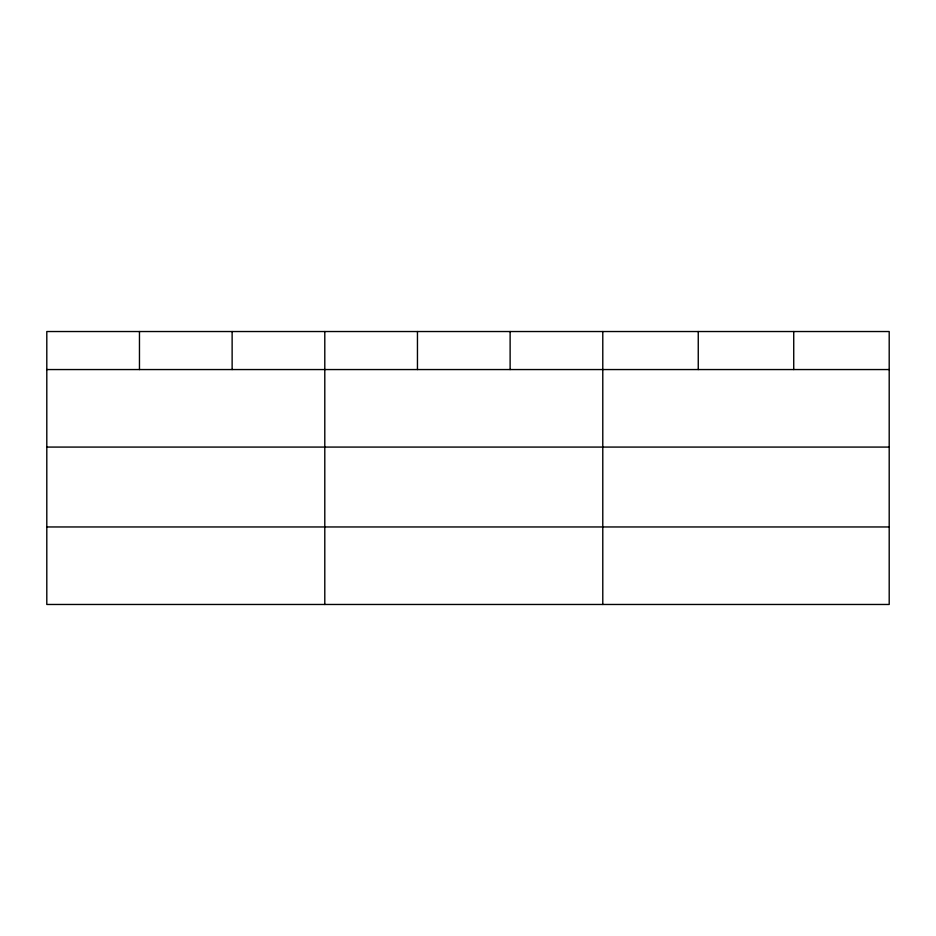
<?xml version="1.0" encoding="UTF-8"?>
<svg xmlns="http://www.w3.org/2000/svg" width="936" height="936" viewBox="0 0 936 936"><rect width="100%" height="100%" fill="white"/><g stroke="black" fill="none" stroke-linecap="round" stroke-linejoin="round"><path stroke-width="1.4" d="M889.2 447.08L889.2 331.531L46.8 331.531L46.8 604.469L889.2 604.469L889.2 447.08L46.8 447.08M46.8 369.556L889.2 369.556M46.8 526.956L889.2 526.956M793.728 331.531L793.728 369.556M698.256 331.531L698.256 369.556M602.784 331.531L602.784 604.469M510.12 331.531L510.12 369.556M417.456 331.531L417.456 369.556M324.792 331.531L324.792 604.469M232.128 331.531L232.128 369.556M139.464 331.531L139.464 369.556"/></g></svg>
